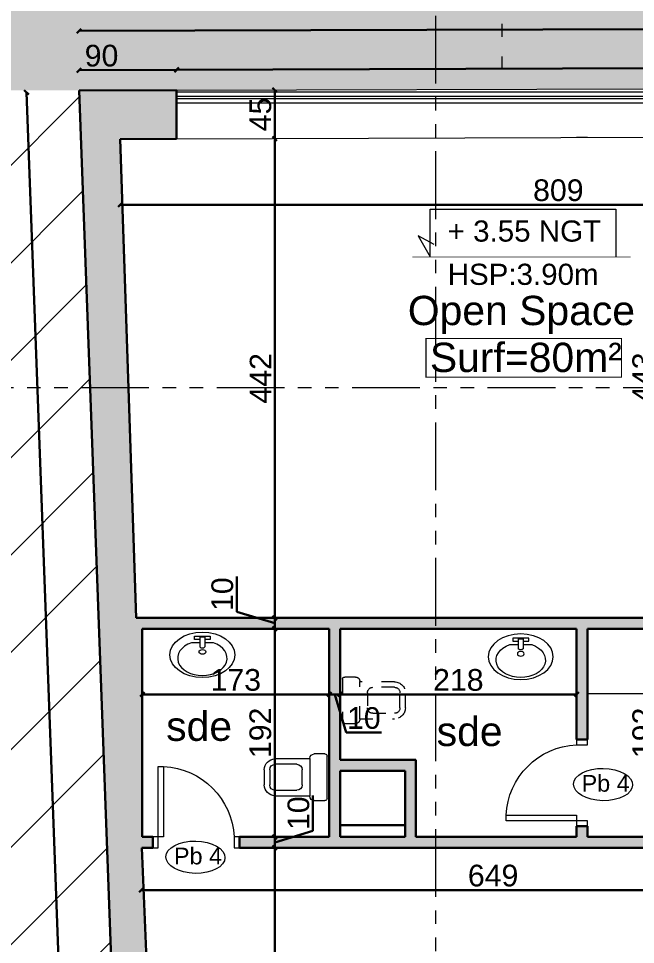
# Model space of a CAD drawing. Header units: millimetres. Extents: x 2804 to 3317, y 6834 to 7064.
# Drawn here: x 2885.49 to 2891.18, y 6936.91 to 6945.45 of the extents above; entities that cross this region are included whole.
import ezdxf

# ---------------------------------------------------------------- set-up
doc = ezdxf.new("R2010")
doc.units = ezdxf.units.MM
doc.header["$PDMODE"] = 1
doc.linetypes.add('ACAD_ISO03W100', pattern=[30, 12, -18])
doc.linetypes.add('PHANTOM2', pattern=[1.25, 0.625, -0.125, 0.125, -0.125, 0.125, -0.125])
for name, color, linetype, lineweight in [('cotation', 3, 'Continuous', 30), ('Hachures', 8, 'Continuous', 20), ('menuise', 50, 'Continuous', 18), ('PORT-FEN', 2, 'Continuous', 0), ('structure grt', 150, 'Continuous', 0), ('texte', 3, 'Continuous', 9), ('zin fin', 6, 'Continuous', 9), ('Zin inter', 80, 'ACAD_ISO03W100', 5), ('zin menuiserie', 150, 'Continuous', 5), ('Zin mur', 30, 'Continuous', 30), ('zin sanit', 150, 'Continuous', 5)]:
    doc.layers.add(name, color=color, linetype=linetype, lineweight=lineweight)
doc.layers.add('zin hatch mur', color=8, linetype='Continuous')
doc.layers.add('zin texte', color=33, linetype='Continuous')
doc.styles.add('ARIAL', font='arial.ttf')
doc.styles.add('PsikTxtStyle', font='arial.ttf')
doc.styles.get("Standard").update_dxf_attribs({"font": 'arial.ttf'})
doc.dimstyles.new('cotation 100', dxfattribs={"dimtxt": 0.2, "dimasz": 0.04, "dimexe": 0, "dimexo": 0, "dimgap": 0.03, "dimtad": 1, "dimdec": 0, "dimlfac": 100, "dimdsep": 46, "dimtxsty": 'ARIAL', "dimblk": 'OBLIQUE', "dimcen": 0.09, "dimse1": 1, "dimse2": 1, "dimclrd": 256, "dimclre": 256, "dimclrt": 256, "dimadec": 3, "dimazin": 2, "dimtfac": 1, "dimtdec": 0, "dimtofl": 0, "dimtmove": 1, "dimatfit": 3, "dimfxl": 0, "dimtolj": 1, "dimtzin": 0, "dimlwd": -1, "dimlwe": -1, "dimarcsym": 0})

# ---------------------------------------------------------------- blocks, each defined once
blk = doc.blocks.new('C3A7SB3P')
at = {"layer": 'zin sanit', "linetype": 'ByBlock'}
for p, q in [((0, -19.5), (0, 19.5)), ((2, 21.5), (12, 21.5)), ((16, 17.5), (16, -17.5)), ((0, -17), (0, 17)), ((16, 17), (48, 17)), ((28, 12), (48, 12)), ((23, -7), (23, 7)), ((53, 7), (53, -7)), ((58, 7), (58, -7)), ((48, -17), (16, -17)), ((48, -12), (28, -12)), ((12, -21.5), (2, -21.5))]:
    blk.add_line(p, q, dxfattribs=at)
for centre, radius, start, end in [((2, 19.5), 2, 90, 180), ((12, 17.5), 4, 0, 90), ((28, 7), 5, 90, 180), ((48, 7), 10, 0, 90), ((48, 7), 5, 0, 90), ((28, -7), 5, 180, 270), ((48, -7), 5, 270, 0), ((48, -7), 10, 270, 0), ((2, -19.5), 2, 180, 270), ((12, -17.5), 4, 270, 0)]:
    blk.add_arc(centre, radius, start, end, dxfattribs=at)
blk = doc.blocks.new('P70')
at = {"layer": 'zin menuiserie'}
for p, q in [((0, 650), (0, 0)), ((50, 650), (0, 650)), ((50, 0), (50, 650)), ((-700, 0), (-650, 0)), ((-700, -100), (-700, 0)), ((-650, 0), (-650, -100)), ((0, 0), (100, 0)), ((50, -100), (50, 0)), ((100, 0), (100, -100)), ((-650, -100), (-700, -100)), ((100, -100), (50, -100))]:
    blk.add_line(p, q, dxfattribs=at)
blk.add_arc((31.3, -31.3), 682, 92.62748, 177.37252, dxfattribs=at)
blk = doc.blocks.new('lll')
at = {"layer": 'zin sanit'}
for p, q in [((2861.7277, 7185.8937), (2861.6631, 7185.8937)), ((2861.6865, 7185.9436), (2861.809, 7185.9436)), ((2861.6865, 7185.9192), (2861.6865, 7185.9436)), ((2861.7277, 7185.9192), (2861.6865, 7185.9192)), ((2861.7677, 7185.9373), (2861.7277, 7185.9373)), ((2861.7277, 7185.9373), (2861.7277, 7185.8611)), ((2861.7677, 7185.9373), (2861.7677, 7185.8611)), ((2861.809, 7185.9192), (2861.7677, 7185.9192)), ((2861.8324, 7185.8937), (2861.7677, 7185.8937)), ((2861.809, 7185.9436), (2861.809, 7185.9192))]:
    blk.add_line(p, q, dxfattribs=at)
for centre, major_axis, start_param, end_param in [((2861.7477, 7185.8005), (0.25, 0), 4.712389, 10.995574), ((2861.7477, 7185.7746), (0.19, 0), 2.032408, 7.39237), ((2861.7478, 7185.8234), (-0.0258, 0), 1.570796326798575, 7.853981633978161), ((2861.7477, 7185.8697), (0.0235, 0), 3.694408, 5.73037)]:
    blk.add_ellipse(centre, major_axis=major_axis, ratio=0.7, start_param=start_param, end_param=end_param, dxfattribs=at)
blk = doc.blocks.new('_Oblique')
at = {"color": 0, "linetype": 'ByBlock', "lineweight": -2}
blk.add_line((-0.5, -0.5), (0.5, 0.5), dxfattribs=at)
blk = doc.blocks.new('*D247')
at = {"layer": 'cotation', "transparency": 16777216}
blk.add_line((2894.5112, 6943.7312), (2886.4244, 6943.7312), dxfattribs=at)
at = {"layer": 'Defpoints', "color": 0, "transparency": 16777216}
for p in [(2894.5112, 6944.3672), (2886.4244, 6944.3357), (2886.4244, 6943.7312)]:
    blk.add_point(p, dxfattribs=at)
at = {"layer": 'cotation', "transparency": 16777216, "xscale": 0.04, "yscale": 0.04, "zscale": 0.04, "rotation": 180}
blk.add_blockref('_Oblique', (2886.4244, 6943.7312), dxfattribs=at)
at = {"layer": 'cotation', "transparency": 16777216, "xscale": 0.04, "yscale": 0.04, "zscale": 0.04}
blk.add_blockref('_Oblique', (2894.5112, 6943.7312), dxfattribs=at)
at = {"layer": 'cotation', "transparency": 16777216, "insert": (2890.4678, 6943.8633), "char_height": 0.2, "attachment_point": 5, "style": 'ARIAL'}
blk.add_mtext('\\A1;809', dxfattribs=at)
blk = doc.blocks.new('*D248')
at = {"layer": 'cotation', "transparency": 16777216}
blk.add_line((2893.1109, 6937.4113), (2886.6211, 6937.4113), dxfattribs=at)
at = {"layer": 'Defpoints', "color": 0, "transparency": 16777216}
for p in [(2886.6211, 6937.9107), (2893.1109, 6937.9107), (2886.6211, 6937.4113)]:
    blk.add_point(p, dxfattribs=at)
at = {"layer": 'cotation', "transparency": 16777216, "xscale": 0.04, "yscale": 0.04, "zscale": 0.04, "rotation": 180}
blk.add_blockref('_Oblique', (2886.6211, 6937.4113), dxfattribs=at)
at = {"layer": 'cotation', "transparency": 16777216, "xscale": 0.04, "yscale": 0.04, "zscale": 0.04}
blk.add_blockref('_Oblique', (2893.1109, 6937.4113), dxfattribs=at)
at = {"layer": 'cotation', "transparency": 16777216, "insert": (2889.866, 6937.5434), "char_height": 0.2, "attachment_point": 5, "style": 'ARIAL'}
blk.add_mtext('\\A1;649', dxfattribs=at)
blk = doc.blocks.new('*D256')
at = {"layer": 'cotation', "transparency": 16777216}
blk.add_line((2891.3845, 6944.3504), (2891.3845, 6939.9207), dxfattribs=at)
at = {"layer": 'Defpoints', "color": 0, "transparency": 16777216}
for p in [(2890.7359, 6944.3504), (2890.7359, 6939.9207), (2891.3845, 6939.9207)]:
    blk.add_point(p, dxfattribs=at)
at = {"layer": 'cotation', "transparency": 16777216, "xscale": 0.04, "yscale": 0.04, "zscale": 0.04}
for p, rotation in [((2891.3845, 6944.3504), 90), ((2891.3845, 6939.9207), 270)]:
    blk.add_blockref('_Oblique', p, dxfattribs=dict(at, rotation=rotation))
at = {"layer": 'cotation', "transparency": 16777216, "insert": (2891.2523, 6942.1356), "char_height": 0.2, "attachment_point": 5, "rotation": 90, "style": 'ARIAL'}
blk.add_mtext('\\A1;443', dxfattribs=at)
blk = doc.blocks.new('*D268')
at = {"layer": 'cotation', "transparency": 16777216}
blk.add_line((2887.8508, 6939.9207), (2887.8508, 6944.3385), dxfattribs=at)
at = {"layer": 'Defpoints', "color": 0, "transparency": 16777216}
for p in [(2887.2456, 6944.3385), (2887.8508, 6944.3385), (2887.2366, 6939.9207)]:
    blk.add_point(p, dxfattribs=at)
at = {"layer": 'cotation', "transparency": 16777216, "xscale": 0.04, "yscale": 0.04, "zscale": 0.04}
for p, rotation in [((2887.8508, 6944.3385), 90), ((2887.8508, 6939.9207), 270)]:
    blk.add_blockref('_Oblique', p, dxfattribs=dict(at, rotation=rotation))
at = {"layer": 'cotation', "transparency": 16777216, "insert": (2887.7204, 6942.1296), "char_height": 0.2, "attachment_point": 5, "rotation": 90, "style": 'ARIAL'}
blk.add_mtext('\\A1;442', dxfattribs=at)
blk = doc.blocks.new('*D267')
at = {"layer": 'cotation', "transparency": 16777216}
blk.add_line((2887.8508, 6937.9007), (2887.8508, 6939.8207), dxfattribs=at)
at = {"layer": 'Defpoints', "color": 0, "transparency": 16777216}
for p in [(2887.2449, 6939.8207), (2887.8508, 6939.8207), (2887.5256, 6937.9007)]:
    blk.add_point(p, dxfattribs=at)
at = {"layer": 'cotation', "transparency": 16777216, "xscale": 0.04, "yscale": 0.04, "zscale": 0.04}
for p, rotation in [((2887.8508, 6939.8207), 90), ((2887.8508, 6937.9007), 270)]:
    blk.add_blockref('_Oblique', p, dxfattribs=dict(at, rotation=rotation))
at = {"layer": 'cotation', "transparency": 16777216, "insert": (2887.7187, 6938.8607), "char_height": 0.2, "attachment_point": 5, "rotation": 90, "style": 'ARIAL'}
blk.add_mtext('\\A1;192', dxfattribs=at)
blk = doc.blocks.new('*D266')
at = {"layer": 'cotation', "transparency": 16777216}
blk.add_line((2887.8508, 6935.0857), (2887.8508, 6937.8007), dxfattribs=at)
at = {"layer": 'Defpoints', "color": 0, "transparency": 16777216}
for p in [(2887.5256, 6937.8007), (2887.8508, 6937.8007), (2888.1075, 6935.0857)]:
    blk.add_point(p, dxfattribs=at)
at = {"layer": 'cotation', "transparency": 16777216, "xscale": 0.04, "yscale": 0.04, "zscale": 0.04}
for p, rotation in [((2887.8508, 6937.8007), 90), ((2887.8508, 6935.0857), 270)]:
    blk.add_blockref('_Oblique', p, dxfattribs=dict(at, rotation=rotation))
at = {"layer": 'cotation', "transparency": 16777216, "insert": (2887.7204, 6936.4432), "char_height": 0.2, "attachment_point": 5, "rotation": 90, "style": 'ARIAL'}
blk.add_mtext('\\A1;272', dxfattribs=at)
blk = doc.blocks.new('*D286')
at = {"layer": 'cotation', "transparency": 16777216}
blk.add_line((2886.0428, 6945.6069), (2907.3649, 6945.667), dxfattribs=at)
at = {"layer": 'Defpoints', "color": 0, "transparency": 16777216}
for p in [(2907.3649, 6945.667), (2886.0451, 6944.7843), (2907.3672, 6944.8445)]:
    blk.add_point(p, dxfattribs=at)
at = {"layer": 'cotation', "transparency": 16777216, "xscale": 0.04, "yscale": 0.04, "zscale": 0.04}
for p, rotation in [((2886.0428, 6945.6069), 180.1615367327061), ((2907.3649, 6945.667), 0.1615367327060689)]:
    blk.add_blockref('_Oblique', p, dxfattribs=dict(at, rotation=rotation))
at = {"layer": 'cotation', "transparency": 16777216, "insert": (2896.7033, 6945.8202), "char_height": 0.3, "attachment_point": 5, "rotation": 0.16154, "style": 'ARIAL'}
blk.add_mtext('\\A1;2132', dxfattribs=at)
blk = doc.blocks.new('*D288')
at = {"layer": 'cotation', "transparency": 16777216}
blk.add_line((2885.5598, 6944.7665), (2886.4543, 6920.4628), dxfattribs=at)
at = {"layer": 'Defpoints', "color": 0, "transparency": 16777216}
for p in [(2886.0452, 6944.7843), (2886.4543, 6920.4628), (2886.9398, 6920.4806)]:
    blk.add_point(p, dxfattribs=at)
at = {"layer": 'cotation', "transparency": 16777216, "xscale": 0.04, "yscale": 0.04, "zscale": 0.04}
for p, rotation in [((2885.5598, 6944.7665), 92.10789544085397), ((2886.4543, 6920.4628), 272.107895440854)]:
    blk.add_blockref('_Oblique', p, dxfattribs=dict(at, rotation=rotation))
at = {"layer": 'cotation', "transparency": 16777216, "insert": (2886.1902, 6932.6214), "char_height": 0.3, "attachment_point": 5, "rotation": 272.1079, "style": 'ARIAL'}
blk.add_mtext('\\A1;2432', dxfattribs=at)
blk = doc.blocks.new('*D313')
at = {"layer": 'cotation', "transparency": 16777216}
blk.add_line((2886.0446, 6944.9714), (2886.9444, 6944.9746), dxfattribs=at)
at = {"layer": 'Defpoints', "color": 0, "transparency": 16777216}
for p in [(2886.9444, 6944.9746), (2886.0452, 6944.7843), (2886.9451, 6944.7876)]:
    blk.add_point(p, dxfattribs=at)
at = {"layer": 'cotation', "transparency": 16777216, "xscale": 0.04, "yscale": 0.04, "zscale": 0.04}
for p, rotation in [((2886.0446, 6944.9714), 180.2044908950426), ((2886.9444, 6944.9746), 0.204490895042609)]:
    blk.add_blockref('_Oblique', p, dxfattribs=dict(at, rotation=rotation))
at = {"layer": 'cotation', "transparency": 16777216, "insert": (2886.2524, 6945.1043), "char_height": 0.2, "attachment_point": 5, "rotation": 0.20449, "style": 'ARIAL'}
blk.add_mtext('\\A1;90', dxfattribs=at)
blk = doc.blocks.new('*D314')
at = {"layer": 'cotation', "transparency": 16777216}
blk.add_line((2886.9444, 6944.9746), (2902.5943, 6945.0305), dxfattribs=at)
at = {"layer": 'Defpoints', "color": 0, "transparency": 16777216}
for p in [(2902.5943, 6945.0305), (2886.9451, 6944.7876), (2902.5952, 6944.7711)]:
    blk.add_point(p, dxfattribs=at)
at = {"layer": 'cotation', "transparency": 16777216, "xscale": 0.04, "yscale": 0.04, "zscale": 0.04}
for p, rotation in [((2902.5943, 6945.0305), 0.2044908950425708), ((2886.9444, 6944.9746), 180.2044908950425)]:
    blk.add_blockref('_Oblique', p, dxfattribs=dict(at, rotation=rotation))
at = {"layer": 'cotation', "transparency": 16777216, "insert": (2894.7689, 6945.136), "char_height": 0.2, "attachment_point": 5, "rotation": 0.20449, "style": 'ARIAL'}
blk.add_mtext('\\A1;1565/290', dxfattribs=at)
blk = doc.blocks.new('*D321')
at = {"layer": 'cotation', "transparency": 16777216}
blk.add_line((2886.0435, 6945.3341), (2902.6593, 6945.3808), dxfattribs=at)
at = {"layer": 'Defpoints', "color": 0, "transparency": 16777216}
for p in [(2902.6593, 6945.3808), (2886.0451, 6944.7844), (2902.6609, 6944.8311)]:
    blk.add_point(p, dxfattribs=at)
at = {"layer": 'cotation', "transparency": 16777216, "xscale": 0.04, "yscale": 0.04, "zscale": 0.04}
for p, rotation in [((2902.6593, 6945.3808), 0.1612760775403938), ((2886.0435, 6945.3341), 180.1612760775404)]:
    blk.add_blockref('_Oblique', p, dxfattribs=dict(at, rotation=rotation))
at = {"layer": 'cotation', "transparency": 16777216, "insert": (2894.3511, 6945.4896), "char_height": 0.2, "attachment_point": 5, "rotation": 0.16128, "style": 'ARIAL'}
blk.add_mtext('\\A1;1662', dxfattribs=at)
blk = doc.blocks.new('*D707')
at = {"layer": 'cotation', "transparency": 16777216}
for p, q in [((2888.2022, 6937.9561), (2888.2022, 6938.2831)), ((2887.8508, 6937.8507), (2888.2022, 6937.9561)), ((2887.8508, 6937.8007), (2887.8508, 6937.9007))]:
    blk.add_line(p, q, dxfattribs=at)
at = {"layer": 'Defpoints', "color": 0, "transparency": 16777216}
for p in [(2887.5256, 6937.9007), (2887.8508, 6937.9007), (2887.5256, 6937.8007)]:
    blk.add_point(p, dxfattribs=at)
at = {"layer": 'cotation', "transparency": 16777216, "xscale": 0.04, "yscale": 0.04, "zscale": 0.04}
for p, rotation in [((2887.8508, 6937.9007), 90), ((2887.8508, 6937.8007), 270)]:
    blk.add_blockref('_Oblique', p, dxfattribs=dict(at, rotation=rotation))
at = {"layer": 'cotation', "transparency": 16777216, "insert": (2888.0701, 6938.1196), "char_height": 0.2, "attachment_point": 5, "rotation": 90, "style": 'ARIAL'}
blk.add_mtext('\\A1;10', dxfattribs=at)
blk = doc.blocks.new('*D708')
at = {"layer": 'cotation', "transparency": 16777216}
for p, q in [((2887.4995, 6939.9761), (2887.4995, 6940.3031)), ((2887.8508, 6939.8707), (2887.4995, 6939.9761)), ((2887.8508, 6939.8207), (2887.8508, 6939.9207))]:
    blk.add_line(p, q, dxfattribs=at)
at = {"layer": 'Defpoints', "color": 0, "transparency": 16777216}
for p in [(2887.8508, 6939.9207), (2888.4434, 6939.9207), (2887.2449, 6939.8207)]:
    blk.add_point(p, dxfattribs=at)
at = {"layer": 'cotation', "transparency": 16777216, "xscale": 0.04, "yscale": 0.04, "zscale": 0.04}
for p, rotation in [((2887.8508, 6939.9207), 90), ((2887.8508, 6939.8207), 270)]:
    blk.add_blockref('_Oblique', p, dxfattribs=dict(at, rotation=rotation))
at = {"layer": 'cotation', "transparency": 16777216, "insert": (2887.3674, 6940.1396), "char_height": 0.2, "attachment_point": 5, "rotation": 90, "style": 'ARIAL'}
blk.add_mtext('\\A1;10', dxfattribs=at)
blk = doc.blocks.new('*D709')
at = {"layer": 'cotation', "transparency": 16777216}
blk.add_line((2887.8508, 6944.3385), (2887.8508, 6944.7876), dxfattribs=at)
at = {"layer": 'Defpoints', "color": 0, "transparency": 16777216}
for p in [(2886.9451, 6944.7876), (2887.8508, 6944.7876), (2887.2456, 6944.3385)]:
    blk.add_point(p, dxfattribs=at)
at = {"layer": 'cotation', "transparency": 16777216, "xscale": 0.04, "yscale": 0.04, "zscale": 0.04}
for p, rotation in [((2887.8508, 6944.7876), 90), ((2887.8508, 6944.3385), 270)]:
    blk.add_blockref('_Oblique', p, dxfattribs=dict(at, rotation=rotation))
at = {"layer": 'cotation', "transparency": 16777216, "insert": (2887.7191, 6944.563), "char_height": 0.2, "attachment_point": 5, "rotation": 90, "style": 'ARIAL'}
blk.add_mtext('\\A1;45', dxfattribs=at)
blk = doc.blocks.new('*D876')
at = {"layer": 'cotation', "transparency": 16777216}
for p, q in [((2888.354, 6939.2155), (2888.454, 6939.2155)), ((2888.404, 6939.2155), (2888.5094, 6938.8641)), ((2888.5094, 6938.8641), (2888.8364, 6938.8641))]:
    blk.add_line(p, q, dxfattribs=at)
at = {"layer": 'Defpoints', "color": 0, "transparency": 16777216}
for p in [(2888.354, 6939.7107), (2888.454, 6939.7107), (2888.454, 6939.2155)]:
    blk.add_point(p, dxfattribs=at)
at = {"layer": 'cotation', "transparency": 16777216, "xscale": 0.04, "yscale": 0.04, "zscale": 0.04, "rotation": 180}
blk.add_blockref('_Oblique', (2888.354, 6939.2155), dxfattribs=at)
at = {"layer": 'cotation', "transparency": 16777216, "xscale": 0.04, "yscale": 0.04, "zscale": 0.04}
blk.add_blockref('_Oblique', (2888.454, 6939.2155), dxfattribs=at)
at = {"layer": 'cotation', "transparency": 16777216, "insert": (2888.6729, 6938.9963), "char_height": 0.2, "attachment_point": 5, "style": 'ARIAL'}
blk.add_mtext('\\A1;10', dxfattribs=at)
blk = doc.blocks.new('*D877')
at = {"layer": 'cotation', "transparency": 16777216}
blk.add_line((2888.454, 6939.2155), (2890.6359, 6939.2155), dxfattribs=at)
at = {"layer": 'Defpoints', "color": 0, "transparency": 16777216}
for p in [(2888.454, 6939.7107), (2890.6359, 6939.7107), (2890.6359, 6939.2155)]:
    blk.add_point(p, dxfattribs=at)
at = {"layer": 'cotation', "transparency": 16777216, "xscale": 0.04, "yscale": 0.04, "zscale": 0.04, "rotation": 180}
blk.add_blockref('_Oblique', (2888.454, 6939.2155), dxfattribs=at)
at = {"layer": 'cotation', "transparency": 16777216, "xscale": 0.04, "yscale": 0.04, "zscale": 0.04}
blk.add_blockref('_Oblique', (2890.6359, 6939.2155), dxfattribs=at)
at = {"layer": 'cotation', "transparency": 16777216, "insert": (2889.5449, 6939.3476), "char_height": 0.2, "attachment_point": 5, "style": 'ARIAL'}
blk.add_mtext('\\A1;218', dxfattribs=at)
blk = doc.blocks.new('pb3')
at = {"layer": 'menuise'}
blk.add_ellipse((2903.9566, 6929.8802), major_axis=(-0.2729, 0.0047), ratio=0.546469, start_param=-1.570796, end_param=4.712389, dxfattribs=at)
at = {"layer": 'menuise', "insert": (2903.7589, 6929.9684), "char_height": 0.1544, "width": 2.341262, "attachment_point": 1, "style": 'PsikTxtStyle'}
blk.add_mtext('Pb 4', dxfattribs=at)
blk = doc.blocks.new('*D1008')
at = {"layer": 'cotation', "transparency": 16777216}
blk.add_line((2891.3845, 6939.8207), (2891.3845, 6937.9007), dxfattribs=at)
at = {"layer": 'Defpoints', "color": 0, "transparency": 16777216}
for p in [(2891.058, 6939.8207), (2891.058, 6937.9007), (2891.3845, 6937.9007)]:
    blk.add_point(p, dxfattribs=at)
at = {"layer": 'cotation', "transparency": 16777216, "xscale": 0.04, "yscale": 0.04, "zscale": 0.04}
for p, rotation in [((2891.3845, 6939.8207), 90), ((2891.3845, 6937.9007), 270)]:
    blk.add_blockref('_Oblique', p, dxfattribs=dict(at, rotation=rotation))
at = {"layer": 'cotation', "transparency": 16777216, "insert": (2891.2523, 6938.8607), "char_height": 0.2, "attachment_point": 5, "rotation": 90, "style": 'ARIAL'}
blk.add_mtext('\\A1;192', dxfattribs=at)
blk = doc.blocks.new('*D1009')
at = {"layer": 'cotation', "transparency": 16777216}
blk.add_line((2888.354, 6939.2155), (2886.6285, 6939.2155), dxfattribs=at)
at = {"layer": 'Defpoints', "color": 0, "transparency": 16777216}
for p in [(2886.6285, 6939.8207), (2888.354, 6939.7107), (2886.6285, 6939.2155)]:
    blk.add_point(p, dxfattribs=at)
at = {"layer": 'cotation', "transparency": 16777216, "xscale": 0.04, "yscale": 0.04, "zscale": 0.04, "rotation": 180}
blk.add_blockref('_Oblique', (2886.6285, 6939.2155), dxfattribs=at)
at = {"layer": 'cotation', "transparency": 16777216, "xscale": 0.04, "yscale": 0.04, "zscale": 0.04}
blk.add_blockref('_Oblique', (2888.354, 6939.2155), dxfattribs=at)
at = {"layer": 'cotation', "transparency": 16777216, "insert": (2887.4912, 6939.3477), "char_height": 0.2, "attachment_point": 5, "style": 'ARIAL'}
blk.add_mtext('\\A1;173', dxfattribs=at)

msp = doc.modelspace()

# ---------------------------------------------------------------- hatches: boundary and pattern name
at = {"layer": 'Hachures'}
h = msp.add_hatch(dxfattribs=at)
h.set_pattern_fill('AR-HBONE', color=256, scale=0.001, angle=0.41292)
h.set_pattern_definition([(45.4129179, (74.41532, -5.15618), (-0.0010354903, 0.1436803666), [0.3048, -0.1016]), (135.4129179, (74.48664, -5.08382), (-0.0010354903, 0.1436803666), [0.3048, -0.1016])])
h.paths.add_polyline_path([(2880.6999, 6946.7257), (2880.6999, 6944.7842), (2886.0451, 6944.7843), (2889.9451, 6944.7982), (2889.9471, 6944.7977), (2907.3672, 6944.8445), (2907.4218, 6920.4837), (2908.6333, 6920.4869), (2908.6, 6914.6847), (2909.737, 6914.6907), (2909.6698, 6946.9248), (2907.1785, 6946.8702), (2904.6873, 6946.8156), (2899.4026, 6946.8023), (2894.5894, 6946.7184), (2889.4125, 6946.6539)])
at = {"layer": 'zin hatch mur'}
h = msp.add_hatch(color=256, dxfattribs=at)
h.dxf.hatch_style = 1
h.paths.add_polyline_path([(2888.454, 6938.5107), (2889.054, 6938.5107), (2889.054, 6937.9007), (2888.454, 6937.9007)], flags=16)
h.paths.add_polyline_path([(2888.504, 6938.4607), (2889.004, 6938.4607), (2889.004, 6938.0607), (2888.934, 6938.3907)], flags=0)
h.paths.add_polyline_path([(2892.8595, 6937.9007), (2892.8595, 6937.8007), (2893.0009, 6937.8007), (2894.0609, 6938.8607), (2893.0009, 6939.9207), (2892.9595, 6939.8207), (2893.9195, 6938.8607), (2892.9595, 6937.9007)])
h.paths.add_polyline_path([(2886.7256, 6937.8007), (2886.7256, 6937.9007), (2886.6285, 6937.9007), (2886.6285, 6939.8207), (2887.454, 6939.8207), (2887.454, 6939.9207), (2886.5725, 6939.9206), (2886.4214, 6944.3357), (2886.9454, 6944.3375), (2886.9451, 6944.7876), (2886.0451, 6944.7843), (2886.3488, 6936.5334), (2886.6779, 6936.5334), (2886.6211, 6937.8007)])
h.paths.add_polyline_path([(2887.5256, 6937.9007), (2887.5256, 6937.8007), (2891.9595, 6937.8007), (2891.9595, 6937.9007), (2890.7359, 6937.9007), (2890.7359, 6938.0007), (2890.6359, 6938.0007), (2890.6359, 6937.9007), (2889.154, 6937.9007), (2889.154, 6938.6107), (2888.454, 6938.6107), (2888.454, 6939.8207), (2890.6359, 6939.8207), (2890.6359, 6938.8007), (2890.7359, 6938.8007), (2890.7359, 6939.8207), (2892.9594, 6939.8207), (2893.0009, 6939.9207), (2887.454, 6939.9207), (2887.454, 6939.8207), (2888.354, 6939.8207), (2888.354, 6937.9007)])
at = {"layer": 'zin menuiserie', "true_color": 0xe8e8e8}
h = msp.add_hatch(color=254, dxfattribs=at)
h.dxf.hatch_style = 1
h.paths.add_polyline_path([(2880.6999, 6946.7257), (2880.6999, 6944.7842), (2886.0451, 6944.7843), (2889.9451, 6944.7982), (2889.9471, 6944.7977), (2907.3672, 6944.8445), (2907.4218, 6920.4837), (2908.6333, 6920.4869), (2908.6, 6914.6847), (2909.737, 6914.6907), (2909.6698, 6946.9248), (2907.1785, 6946.8702), (2904.6873, 6946.8156), (2899.4026, 6946.8023), (2894.5894, 6946.7184), (2889.4125, 6946.6539)])
at = {"layer": 'zin menuiserie'}
h = msp.add_hatch(dxfattribs=at)
h.set_pattern_fill('ANSI31', scale=0.2)
h.set_pattern_definition([(45, (0, -32.72725), (-0.449012806, 0.449012806), [])])
h.paths.add_polyline_path([(2907.4175, 6920.4837), (2908.6316, 6920.4875), (2908.6002, 6914.7507), (2881.3174, 6914.7507), (2881.3174, 6944.7842), (2886.0451, 6944.7843), (2886.9398, 6920.4806)])

# ---------------------------------------------------------------- linework, layer by layer
at = {"layer": 'PORT-FEN'}
msp.add_lwpolyline([(2889.3233, 6943.3628), (2889.1754, 6943.4439), (2889.2843, 6943.2494), (2889.2843, 6943.6902), (2890.9978, 6943.6902), (2890.9978, 6943.2494)], dxfattribs=at)
at = {"layer": 'PORT-FEN', "const_width": 0.00566}
msp.add_lwpolyline([(2891.1358, 6943.2494), (2889.1195, 6943.2494)], dxfattribs=at)
at = {"layer": 'texte', "linetype": 'PHANTOM2', "lineweight": 9}
for p, q in [((2889.3327, 6946.7239), (2889.3327, 6935.9517)), ((2909.1903, 6942.0437), (2884.9646, 6942.0437))]:
    msp.add_line(p, q, dxfattribs=at)
at = {"layer": 'zin fin'}
for p, q in [((2886.9451, 6944.7875), (2907.3672, 6944.8445)), ((2886.9451, 6944.3375), (2894.2612, 6944.3646))]:
    msp.add_line(p, q, dxfattribs=at)
at = {"layer": 'Zin inter', "ltscale": 0.01}
for p, q in [((2889.9451, 6945.3977), (2889.9451, 6944.7977)), ((2890.7359, 6944.3504), (2890.6359, 6944.3501))]:
    msp.add_line(p, q, dxfattribs=at)
at = {"layer": 'zin menuiserie'}
for p, q in [((2886.9451, 6944.7707), (2902.5952, 6944.7711)), ((2886.9451, 6944.7307), (2892.1612, 6944.7308)), ((2886.9451, 6944.7107), (2892.1612, 6944.7108)), ((2886.9451, 6944.6707), (2894.2612, 6944.6709))]:
    msp.add_line(p, q, dxfattribs=at)
at = {"layer": 'Zin mur'}
for p, q in [((2886.0451, 6944.7843), (2886.9451, 6944.7876)), ((2886.0451, 6944.7843), (2886.404, 6935.0357)), ((2886.9451, 6944.7876), (2886.9451, 6944.3375)), ((2886.4244, 6944.3357), (2886.9451, 6944.3375)), ((2886.4244, 6944.3357), (2886.5725, 6939.9207)), ((2893.0009, 6939.9207), (2886.5725, 6939.9207)), ((2888.354, 6939.8207), (2886.6285, 6939.8207)), ((2886.6285, 6937.9007), (2886.6285, 6939.8207)), ((2888.354, 6939.8207), (2888.354, 6937.9007)), ((2890.6359, 6939.8207), (2888.454, 6939.8207)), ((2888.454, 6938.6107), (2888.454, 6939.8207)), ((2890.6359, 6939.8207), (2890.6359, 6938.8007)), ((2892.9595, 6939.8207), (2890.7359, 6939.8207)), ((2890.7359, 6939.8207), (2890.7359, 6938.8007)), ((2890.7359, 6938.8007), (2890.6359, 6938.8007)), ((2889.154, 6938.6107), (2888.454, 6938.6107)), ((2889.154, 6937.9007), (2889.154, 6938.6107)), ((2889.054, 6938.5107), (2888.454, 6938.5107)), ((2889.054, 6938.5107), (2888.454, 6938.5107)), ((2888.454, 6938.5107), (2888.454, 6937.9007)), ((2888.454, 6938.0107), (2888.454, 6938.5107)), ((2889.054, 6938.0107), (2889.054, 6938.5107)), ((2889.054, 6937.9007), (2889.054, 6938.5107)), ((2889.054, 6938.0107), (2888.454, 6938.0107)), ((2890.6359, 6938.0007), (2890.6359, 6937.9007)), ((2890.7359, 6938.0007), (2890.6359, 6938.0007)), ((2890.7359, 6938.0007), (2890.7359, 6937.9007)), ((2886.7256, 6937.9007), (2886.6285, 6937.9007)), ((2886.7256, 6937.9007), (2886.7256, 6937.8007)), ((2888.354, 6937.9007), (2887.5256, 6937.9007)), ((2887.5256, 6937.9007), (2887.5256, 6937.8007)), ((2889.054, 6937.9007), (2888.454, 6937.9007)), ((2890.6359, 6937.9007), (2889.154, 6937.9007)), ((2891.9595, 6937.9007), (2890.7359, 6937.9007)), ((2886.6256, 6937.8007), (2886.7376, 6935.0857)), ((2886.7256, 6937.8007), (2886.6256, 6937.8007)), ((2891.9595, 6937.8007), (2887.5256, 6937.8007))]:
    msp.add_line(p, q, dxfattribs=at)
at = {"layer": 'zin sanit'}
msp.add_line((2892.7109, 6939.2207), (2890.7359, 6939.2207), dxfattribs=at)
at = {"layer": 'zin texte', "const_width": 0.01}
msp.add_lwpolyline([(2889.2466, 6942.4978), (2891.051, 6942.4978), (2891.051, 6942.1411), (2889.2466, 6942.1411)], close=True, dxfattribs=at)

# ---------------------------------------------------------------- block references
at = {"layer": 'cotation'}
for p in [(-13.0763, 8.5039), (-16.8379, 7.8338)]:
    msp.add_blockref('pb3', p, dxfattribs=at)
at = {"layer": 'Zin inter', "ltscale": 0.01}
for name, p, xscale, yscale, zscale, rotation in [('C3A7SB3P', (2888.4761, 6939.1607), -0.01, 0.01, 0.01, 180), ('P70', (2890.6359, 6938.1007), -0.001, 0.001, 0.001, 90)]:
    msp.add_blockref(name, p, dxfattribs=dict(at, xscale=xscale, yscale=yscale, zscale=zscale, rotation=rotation))
at = {"layer": 'Zin inter', "ltscale": 0.01, "xscale": -0.001, "yscale": 0.001, "zscale": 0.001}
msp.add_blockref('P70', (2886.8256, 6937.9007), dxfattribs=at)
at = {"layer": 'Zin mur', "yscale": 1.2, "zscale": 1.2}
for p, xscale in [((-546.9145, -1683.3807), 1.2), ((6324.218, -1683.398), -1.2)]:
    msp.add_blockref('lll', p, dxfattribs=dict(at, xscale=xscale))
at = {"layer": 'Zin mur', "color": 6, "xscale": -0.01, "yscale": 0.01, "zscale": 0.01}
msp.add_blockref('C3A7SB3P', (2888.3343, 6938.4507), dxfattribs=at)

# ---------------------------------------------------------------- texts
at = {"layer": 'structure grt', "ltscale": 0.5, "char_height": 0.195, "width": 13.746322, "attachment_point": 1}
for s, insert in [('{\\C1;+ 3.55 NGT}', (2889.4467, 6943.5856)), ('{\\C1;HSP:3.90m}', (2889.4467, 6943.1866))]:
    msp.add_mtext(s, dxfattribs=dict(at, insert=insert))
at = {"layer": 'zin texte', "char_height": 0.27}
for s, insert, attachment_point in [('Open Space', (2889.0788, 6942.8906), 1), ('Surf=80m²', (2889.2825, 6942.4583), 1), ('sde', (2886.8488, 6939.0568), 1), ('sde', (2889.3452, 6938.7354), 7)]:
    msp.add_mtext_dynamic_manual_height_columns(s, width=34.103171, gutter_width=12.5, heights=[0], dxfattribs=dict(at, insert=insert, attachment_point=attachment_point))

# ---------------------------------------------------------------- dimensions: what is measured, and where the dimension line sits
at = {"layer": 'cotation'}
for p1, p2, distance, picture, middle in [((2886.0451, 6944.7843), (2907.3672, 6944.8445), 0.8226, '*D286', (2896.7033, 6945.8202)), ((2886.0452, 6944.7843), (2886.9398, 6920.4806), -0.4858, '*D288', (2886.1902, 6932.6214))]:
    dim = msp.add_aligned_dim(p1=p1, p2=p2, distance=distance, dimstyle='cotation 100', override={"dimtxt": 0.3}, dxfattribs=at)
    dim.commit()
    dim.dimension.update_dxf_attribs({"geometry": picture, "text_midpoint": middle})
for p1, p2, distance, picture, middle in [((2886.0451, 6944.7844), (2902.6609, 6944.8311), 0.5497, '*D321', (2894.3511, 6945.4896)), ((2890.7359, 6944.3504), (2890.7359, 6939.9207), 0.6486, '*D256', (2891.2523, 6942.1356))]:
    dim = msp.add_aligned_dim(p1=p1, p2=p2, distance=distance, dimstyle='cotation 100', dxfattribs=at)
    dim.commit()
    dim.dimension.update_dxf_attribs({"geometry": picture, "text_midpoint": middle})
dim = msp.add_linear_dim(base=(2886.9444, 6944.9746), p1=(2886.0452, 6944.7843), p2=(2886.9451, 6944.7876), angle=0.20449, dimstyle='cotation 100', dxfattribs=at)
dim.commit()
dim.dimension.update_dxf_attribs({"geometry": '*D313', "text_midpoint": (2886.2529, 6944.9722), "dimtype": 129})
dim = msp.add_linear_dim(base=(2902.5943, 6945.0305), p1=(2886.9451, 6944.7876), p2=(2902.5952, 6944.7711), angle=180.20449, text='<>/290', dimstyle='cotation 100', dxfattribs=at)
dim.commit()
dim.dimension.update_dxf_attribs({"geometry": '*D314', "text_midpoint": (2894.7689, 6945.136)})
for base, p1, p2, picture, middle in [((2887.8508, 6944.7876), (2887.2456, 6944.3385), (2886.9451, 6944.7876), '*D709', (2887.7191, 6944.563)), ((2887.8508, 6944.3385), (2887.2366, 6939.9207), (2887.2456, 6944.3385), '*D268', (2887.7204, 6942.1296)), ((2887.8508, 6939.9207), (2887.2449, 6939.8207), (2888.4434, 6939.9207), '*D708', (2887.3674, 6940.0061)), ((2887.8508, 6939.8207), (2887.5256, 6937.9007), (2887.2449, 6939.8207), '*D267', (2887.7187, 6938.8607)), ((2891.3845, 6937.9007), (2891.058, 6939.8207), (2891.058, 6937.9007), '*D1008', (2891.2523, 6938.8607)), ((2887.8508, 6937.9007), (2887.5256, 6937.8007), (2887.5256, 6937.9007), '*D707', (2888.0701, 6937.9861)), ((2887.8508363, 6937.8006897), (2888.1074703, 6935.0856896), (2887.5256133, 6937.8006897), '*D266', (2887.720427, 6936.4431897))]:
    dim = msp.add_linear_dim(base=base, p1=p1, p2=p2, angle=90, dimstyle='cotation 100', dxfattribs=at)
    dim.commit()
    dim.dimension.update_dxf_attribs({"geometry": picture, "text_midpoint": middle})
for base, p1, p2, picture, middle in [((2886.4244, 6943.7312), (2894.5112, 6944.3672), (2886.4244, 6944.3357), '*D247', (2890.4678, 6943.8633)), ((2886.6285, 6939.2155), (2888.354, 6939.7107), (2886.6285, 6939.8207), '*D1009', (2887.4912, 6939.3477)), ((2888.454, 6939.2155), (2888.354, 6939.7107), (2888.454, 6939.7107), '*D876', (2888.5394, 6938.9963)), ((2890.6359, 6939.2155), (2888.454, 6939.7107), (2890.6359, 6939.7107), '*D877', (2889.5449, 6939.3476)), ((2886.6211, 6937.4113), (2893.1109, 6937.9107), (2886.6211, 6937.9107), '*D248', (2889.866, 6937.5434))]:
    dim = msp.add_linear_dim(base=base, p1=p1, p2=p2, dimstyle='cotation 100', dxfattribs=at)
    dim.commit()
    dim.dimension.update_dxf_attribs({"geometry": picture, "text_midpoint": middle})

doc.saveas('drawing.dxf')
